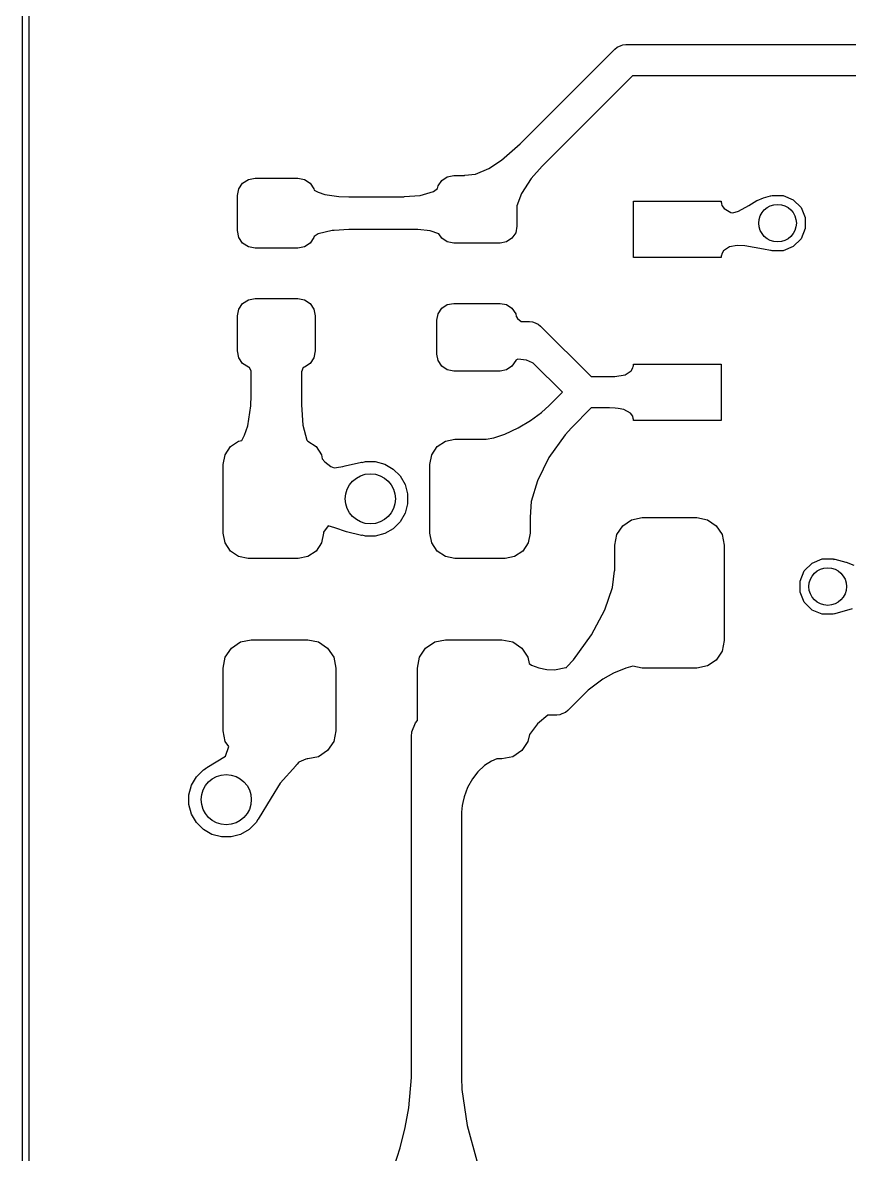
# Model space of a CAD drawing. Extents: x 89 to 178, y -115 to -57.
# Drawn here: x 88.97 to 95.57, y -75.33 to -66.3 of the extents above; entities that cross this region are included whole.
import ezdxf

# ---------------------------------------------------------------- set-up
doc = ezdxf.new("R2010")
doc.units = 0
doc.layers.add('BLACK', color=7, linetype='CONTINUOUS')

msp = doc.modelspace()

# ---------------------------------------------------------------- linework, layer by layer
at = {"layer": 'BLACK', "linetype": 'CONTINUOUS'}
for p, q in [((88.975, -106.5), (88.975, -65.5)), ((89.025, -65.524181), (89.025, -106.475818)), ((92.946238, -67.266985), (93.701612, -66.511612)), ((93.701612, -66.511612), (93.720548, -66.496071)), ((93.720548, -66.496071), (93.720554, -66.496066)), ((93.720554, -66.496066), (93.752997, -66.482628)), ((93.752997, -66.482628), (93.765613, -66.477402)), ((93.765613, -66.477402), (93.765614, -66.477402)), ((93.765614, -66.477402), (93.79, -66.475)), ((93.79, -66.475), (100.948224, -66.475)), ((93.841776, -66.725), (93.12282, -67.443955)), ((101, -66.725), (93.841776, -66.725)), ((92.79707, -67.398015), (92.944774, -67.267489)), ((92.944774, -67.267489), (92.946238, -67.266985)), ((92.696557, -67.463404), (92.79707, -67.398015)), ((93.122328, -67.445235), (93.033337, -67.543615)), ((93.12282, -67.443955), (93.122328, -67.445235)), ((90.776424, -67.550657), (90.83, -67.54)), ((90.83, -67.54), (91.17, -67.54)), ((91.17, -67.54), (91.223576, -67.550657)), ((92.319541, -67.559541), (92.363338, -67.530276)), ((92.363338, -67.530276), (92.415, -67.52)), ((92.415, -67.52), (92.499402, -67.52)), ((92.499402, -67.52), (92.500402, -67.519006)), ((92.500402, -67.519006), (92.503483, -67.518208)), ((92.503483, -67.518208), (92.588083, -67.508317)), ((92.588083, -67.508317), (92.696557, -67.463404)), ((93.033337, -67.543615), (92.954983, -67.66237)), ((90.69, -67.68), (90.700657, -67.626424)), ((90.700657, -67.626424), (90.731005, -67.581005)), ((90.731005, -67.581005), (90.776424, -67.550657)), ((91.223576, -67.550657), (91.268995, -67.581005)), ((91.268995, -67.581005), (91.299343, -67.626424)), ((91.299343, -67.626424), (91.301567, -67.637607)), ((91.301567, -67.637607), (91.332676, -67.653752)), ((92.25413, -67.646624), (92.286118, -67.624241)), ((92.286118, -67.624241), (92.290276, -67.603338)), ((92.290276, -67.603338), (92.319541, -67.559541)), ((90.69, -67.96), (90.69, -67.68)), ((91.332676, -67.653752), (91.332678, -67.653753)), ((91.332678, -67.653753), (91.386259, -67.670553)), ((91.386259, -67.670553), (91.497498, -67.686697)), ((91.497498, -67.686697), (91.578649, -67.689106)), ((91.578649, -67.689106), (91.579401, -67.689444)), ((91.579401, -67.689444), (92.018911, -67.689444)), ((92.018911, -67.689444), (92.020769, -67.688586)), ((92.020769, -67.688586), (92.147436, -67.678507)), ((92.147436, -67.678507), (92.25413, -67.646624)), ((92.954982, -67.662372), (92.92, -67.761741)), ((92.954983, -67.66237), (92.954982, -67.662372)), ((93.85, -68.175), (93.85, -67.725)), ((93.85, -67.725), (94.55, -67.725)), ((94.55, -67.725), (94.55, -67.737019)), ((94.771101, -67.758949), (94.83486, -67.720063)), ((94.83486, -67.720063), (94.836366, -67.719291)), ((94.836366, -67.719291), (94.887011, -67.697825)), ((94.887011, -67.697825), (94.888549, -67.697297)), ((94.888549, -67.697297), (94.944107, -67.682515)), ((94.944107, -67.682515), (94.947352, -67.682948)), ((94.947352, -67.682948), (94.956105, -67.679323)), ((94.956105, -67.679323), (95.043895, -67.679323)), ((95.043895, -67.679323), (95.125003, -67.712919)), ((95.125003, -67.712919), (95.187081, -67.774997)), ((92.92, -67.761741), (92.92, -67.925)), ((94.55, -67.737019), (94.551404, -67.737997)), ((94.551404, -67.737997), (94.553073, -67.74226)), ((94.553073, -67.74226), (94.556051, -67.758987)), ((94.556051, -67.758987), (94.556051, -67.758988)), ((94.556051, -67.758988), (94.572601, -67.784349)), ((94.572601, -67.784349), (94.572602, -67.784349)), ((94.572602, -67.784349), (94.572603, -67.784351)), ((94.572603, -67.784351), (94.627597, -67.81419)), ((94.627597, -67.81419), (94.643553, -67.816598)), ((94.643553, -67.816598), (94.688, -67.805087)), ((94.688, -67.805087), (94.771101, -67.758949)), ((95.187081, -67.774997), (95.220677, -67.856105)), ((95.220677, -67.856105), (95.220677, -67.943895)), ((90.700657, -68.013576), (90.69, -67.96)), ((91.333558, -67.985896), (91.300902, -68.005733)), ((91.446412, -67.958415), (91.333558, -67.985896)), ((91.462309, -67.957544), (91.446412, -67.958415)), ((91.578939, -67.951161), (91.462309, -67.957544)), ((91.580293, -67.950556), (91.578939, -67.951161)), ((92.124163, -67.950556), (91.580293, -67.950556)), ((92.128736, -67.950573), (92.124163, -67.950556)), ((92.128737, -67.950574), (92.128736, -67.950573)), ((92.22618, -67.960542), (92.128737, -67.950574)), ((92.226184, -67.960543), (92.22618, -67.960542)), ((92.295679, -67.984748), (92.226184, -67.960543)), ((92.319541, -68.020459), (92.295679, -67.984748)), ((92.909724, -67.976662), (92.880459, -68.020459)), ((92.92, -67.925), (92.909724, -67.976662)), ((95.220677, -67.943895), (95.187081, -68.025003)), ((90.731005, -68.058995), (90.700657, -68.013576)), ((90.776424, -68.089343), (90.731005, -68.058995)), ((90.83, -68.1), (90.776424, -68.089343)), ((91.223576, -68.089343), (91.17, -68.1)), ((91.268995, -68.058995), (91.223576, -68.089343)), ((91.299343, -68.013576), (91.268995, -68.058995)), ((91.300902, -68.005733), (91.299343, -68.013576)), ((92.363338, -68.049724), (92.319541, -68.020459)), ((92.415, -68.06), (92.363338, -68.049724)), ((92.785, -68.06), (92.415, -68.06)), ((92.836662, -68.049724), (92.785, -68.06)), ((92.880459, -68.020459), (92.836662, -68.049724)), ((94.615541, -68.089673), (94.567814, -68.120999)), ((94.678519, -68.0789), (94.615541, -68.089673)), ((94.737964, -68.080806), (94.678519, -68.0789)), ((94.887411, -68.106808), (94.737964, -68.080806)), ((95.125003, -68.087081), (95.043895, -68.120677)), ((95.187081, -68.025003), (95.125003, -68.087081)), ((91.17, -68.1), (90.83, -68.1)), ((94.55, -68.175), (93.85, -68.175)), ((94.552759, -68.157258), (94.55, -68.161788)), ((94.55, -68.161788), (94.55, -68.175)), ((94.554727, -68.144602), (94.552759, -68.157258)), ((94.554729, -68.144596), (94.554727, -68.144602)), ((94.567813, -68.121001), (94.554729, -68.144596)), ((94.567814, -68.120999), (94.567813, -68.121001)), ((94.944654, -68.118365), (94.887411, -68.106808)), ((94.948642, -68.117586), (94.944654, -68.118365)), ((94.956105, -68.120677), (94.948642, -68.117586)), ((95.043895, -68.120677), (94.956105, -68.120677)), ((90.700657, -68.586424), (90.731005, -68.541005)), ((90.731005, -68.541005), (90.776424, -68.510657)), ((90.776424, -68.510657), (90.83, -68.5)), ((90.83, -68.5), (91.17, -68.5)), ((91.17, -68.5), (91.223576, -68.510657)), ((91.223576, -68.510657), (91.268995, -68.541005)), ((91.268995, -68.541005), (91.299343, -68.586424)), ((92.363338, -68.550276), (92.415, -68.54)), ((92.415, -68.54), (92.785, -68.54)), ((92.785, -68.54), (92.836662, -68.550276)), ((90.69, -68.64), (90.700657, -68.586424)), ((91.299343, -68.586424), (91.31, -68.64)), ((92.28, -68.675), (92.290276, -68.623338)), ((92.290276, -68.623338), (92.319541, -68.579541)), ((92.319541, -68.579541), (92.363338, -68.550276)), ((92.836662, -68.550276), (92.880459, -68.579541)), ((92.880459, -68.579541), (92.909724, -68.623338)), ((92.909724, -68.623338), (92.913985, -68.644761)), ((90.69, -68.92), (90.69, -68.64)), ((91.31, -68.64), (91.31, -68.92)), ((92.28, -68.945), (92.28, -68.675)), ((92.913985, -68.644761), (92.915125, -68.646369)), ((92.915125, -68.646369), (92.924796, -68.66001)), ((92.924796, -68.66001), (92.924797, -68.660011)), ((92.924797, -68.660011), (92.924798, -68.660012)), ((92.924798, -68.660012), (92.924799, -68.660013)), ((92.924799, -68.660013), (92.954655, -68.685)), ((92.954655, -68.685), (93.02, -68.685)), ((93.02, -68.685), (93.044386, -68.687402)), ((93.044386, -68.687402), (93.044387, -68.687402)), ((93.044387, -68.687402), (93.053167, -68.691039)), ((93.053167, -68.691039), (93.089446, -68.706066)), ((93.089446, -68.706066), (93.089451, -68.706071)), ((93.089451, -68.706071), (93.108388, -68.721612)), ((93.108388, -68.721612), (93.511776, -69.125)), ((90.700657, -68.973576), (90.69, -68.92)), ((90.731005, -69.018995), (90.700657, -68.973576)), ((91.299343, -68.973576), (91.268995, -69.018995)), ((91.31, -68.92), (91.299343, -68.973576)), ((92.290276, -68.996662), (92.28, -68.945)), ((92.910391, -68.993303), (92.909724, -68.996662)), ((92.92758, -68.986238), (92.910391, -68.993303)), ((92.927582, -68.986238), (92.92758, -68.986238)), ((92.995631, -68.994553), (92.927582, -68.986238)), ((93.044542, -69.015481), (92.995631, -68.994553)), ((90.776424, -69.049343), (90.731005, -69.018995)), ((90.784947, -69.051038), (90.776424, -69.049343)), ((90.8, -69.080488), (90.784947, -69.051038)), ((90.8, -69.235596), (90.8, -69.080488)), ((91.213697, -69.051307), (91.2, -69.086355)), ((91.223576, -69.049343), (91.213697, -69.051307)), ((91.268995, -69.018995), (91.223576, -69.049343)), ((92.319541, -69.040459), (92.290276, -68.996662)), ((92.363338, -69.069724), (92.319541, -69.040459)), ((92.415, -69.08), (92.363338, -69.069724)), ((92.785, -69.08), (92.415, -69.08)), ((92.836662, -69.069724), (92.785, -69.08)), ((92.880459, -69.040459), (92.836662, -69.069724)), ((92.909724, -68.996662), (92.880459, -69.040459)), ((93.049144, -69.016424), (93.044542, -69.015481)), ((93.0495, -69.016276), (93.049144, -69.016424)), ((93.283223, -69.249999), (93.0495, -69.016276)), ((93.808321, -69.094663), (93.832185, -69.079)), ((93.832185, -69.079), (93.832185, -69.078999)), ((93.832185, -69.078999), (93.832186, -69.078999)), ((93.832186, -69.078999), (93.845273, -69.055399)), ((93.845273, -69.055399), (93.847241, -69.042739)), ((93.847241, -69.042739), (93.85, -69.038208)), ((93.85, -69.038208), (93.85, -69.025)), ((93.85, -69.025), (94.55, -69.025)), ((94.55, -69.025), (94.55, -69.475)), ((91.2, -69.086355), (91.2, -69.3504)), ((93.511776, -69.125), (93.662506, -69.125)), ((93.662506, -69.125), (93.70061, -69.124669)), ((93.70061, -69.124669), (93.784457, -69.110327)), ((93.784457, -69.110327), (93.808321, -69.094663)), ((90.798488, -69.275542), (90.799661, -69.23635)), ((90.799661, -69.23635), (90.8, -69.235596)), ((93.178013, -69.35521), (93.283223, -69.249999)), ((90.796035, -69.357587), (90.798488, -69.275542)), ((91.2, -69.3504), (91.212034, -69.512463)), ((93.115938, -69.409942), (93.176661, -69.355683)), ((93.176661, -69.355683), (93.178013, -69.35521)), ((90.771945, -69.516451), (90.796035, -69.357587)), ((93.027837, -69.474926), (93.115938, -69.409942)), ((93.511777, -69.375), (93.35462, -69.532156)), ((93.657939, -69.375), (93.511777, -69.375)), ((93.704232, -69.375521), (93.657939, -69.375)), ((93.704238, -69.375521), (93.704232, -69.375521)), ((93.70424, -69.375522), (93.704238, -69.375521)), ((93.727656, -69.379056), (93.70424, -69.375522)), ((93.772399, -69.385809), (93.727656, -69.379056)), ((93.772403, -69.38581), (93.772399, -69.385809)), ((93.827397, -69.415649), (93.772403, -69.38581)), ((93.843949, -69.441013), (93.827397, -69.415649)), ((93.846927, -69.457741), (93.843949, -69.441013)), ((90.746637, -69.592881), (90.771945, -69.516451)), ((91.212034, -69.512463), (91.244405, -69.630544)), ((92.822029, -69.584913), (92.929112, -69.534657)), ((92.929112, -69.534657), (93.027837, -69.474926)), ((93.354159, -69.533347), (93.304462, -69.587867)), ((93.35462, -69.532156), (93.354159, -69.533347)), ((93.848595, -69.462002), (93.846927, -69.457741)), ((93.85, -69.462979), (93.848595, -69.462002)), ((93.85, -69.475), (93.85, -69.462979)), ((94.55, -69.475), (93.85, -69.475)), ((90.723294, -69.635284), (90.746637, -69.592881)), ((92.348463, -69.640224), (92.425, -69.625)), ((92.425, -69.625), (92.673751, -69.625)), ((92.673751, -69.625), (92.734362, -69.6139)), ((92.734362, -69.6139), (92.822029, -69.584913)), ((93.304462, -69.587867), (93.175703, -69.76944)), ((90.590224, -69.748463), (90.633579, -69.683579)), ((90.633579, -69.683579), (90.698463, -69.640224)), ((90.698463, -69.640224), (90.723294, -69.635284)), ((91.244405, -69.630544), (91.244406, -69.630548)), ((91.244406, -69.630548), (91.250523, -69.640022)), ((91.250523, -69.640022), (91.251537, -69.640224)), ((91.251537, -69.640224), (91.316421, -69.683579)), ((91.316421, -69.683579), (91.359776, -69.748463)), ((92.240224, -69.748463), (92.283579, -69.683579)), ((92.283579, -69.683579), (92.348463, -69.640224)), ((90.575, -69.825), (90.590224, -69.748463)), ((91.359776, -69.748463), (91.366273, -69.781126)), ((91.366273, -69.781126), (91.386492, -69.804784)), ((91.386492, -69.804784), (91.435761, -69.841289)), ((91.68567, -69.809311), (91.710842, -69.802567)), ((91.710842, -69.802567), (91.789158, -69.802567)), ((91.789158, -69.802567), (91.864805, -69.822836)), ((92.225, -69.825), (92.240224, -69.748463)), ((93.1757, -69.769445), (93.083308, -69.954978)), ((93.175703, -69.76944), (93.1757, -69.769445)), ((90.575, -70.375), (90.575, -69.825)), ((91.435761, -69.841289), (91.461253, -69.853655)), ((91.461253, -69.853655), (91.480333, -69.850011)), ((91.480333, -69.850011), (91.529484, -69.840624)), ((91.529484, -69.840624), (91.548393, -69.836554)), ((91.548393, -69.836554), (91.679892, -69.808256)), ((91.679892, -69.808256), (91.68567, -69.809311)), ((91.864805, -69.822836), (91.932628, -69.861994)), ((91.932628, -69.861994), (91.988006, -69.917372)), ((92.225, -70.375), (92.225, -69.825)), ((91.988006, -69.917372), (92.027164, -69.985195)), ((92.027164, -69.985195), (92.047433, -70.060842)), ((93.083307, -69.954981), (93.034499, -70.121107)), ((93.083308, -69.954978), (93.083307, -69.954981)), ((92.047433, -70.060842), (92.047433, -70.139158)), ((92.047433, -70.139158), (92.027164, -70.214805)), ((93.034499, -70.121109), (93.026079, -70.246867)), ((93.034499, -70.121107), (93.034499, -70.121109)), ((92.027164, -70.214805), (91.988006, -70.282628)), ((93.026079, -70.246867), (93.025, -70.249047)), ((93.025, -70.249047), (93.025, -70.375)), ((93.835038, -70.266651), (93.91875, -70.25)), ((93.91875, -70.25), (94.35625, -70.25)), ((94.35625, -70.25), (94.439962, -70.266651)), ((91.412604, -70.314854), (91.375, -70.36586)), ((91.467624, -70.331608), (91.412604, -70.314854)), ((91.467632, -70.33161), (91.467624, -70.331608)), ((91.467643, -70.331614), (91.467632, -70.33161)), ((91.559695, -70.362057), (91.467643, -70.331614)), ((91.932628, -70.338006), (91.864805, -70.377164)), ((91.988006, -70.282628), (91.932628, -70.338006)), ((93.716651, -70.385038), (93.76407, -70.31407)), ((93.76407, -70.31407), (93.835038, -70.266651)), ((94.439962, -70.266651), (94.51093, -70.31407)), ((94.51093, -70.31407), (94.558349, -70.385038)), ((90.590224, -70.451537), (90.575, -70.375)), ((91.375, -70.375), (91.359776, -70.451537)), ((91.375, -70.36586), (91.375, -70.375)), ((91.560597, -70.362316), (91.559695, -70.362057)), ((91.679646, -70.391351), (91.560597, -70.362316)), ((91.680098, -70.391452), (91.679646, -70.391351)), ((91.684966, -70.390499), (91.680098, -70.391452)), ((91.710842, -70.397433), (91.684966, -70.390499)), ((91.789158, -70.397433), (91.710842, -70.397433)), ((91.864805, -70.377164), (91.789158, -70.397433)), ((92.240224, -70.451537), (92.225, -70.375)), ((93.025, -70.375), (93.009776, -70.451537)), ((93.7, -70.46875), (93.716651, -70.385038)), ((94.558349, -70.385038), (94.575, -70.46875)), ((90.633579, -70.516421), (90.590224, -70.451537)), ((90.698463, -70.559776), (90.633579, -70.516421)), ((91.316421, -70.516421), (91.251537, -70.559776)), ((91.359776, -70.451537), (91.316421, -70.516421)), ((92.283579, -70.516421), (92.240224, -70.451537)), ((92.348463, -70.559776), (92.283579, -70.516421)), ((92.966421, -70.516421), (92.901537, -70.559776)), ((93.009776, -70.451537), (92.966421, -70.516421)), ((93.7, -70.671929), (93.7, -70.46875)), ((94.575, -70.46875), (94.575, -71.23125)), ((90.775, -70.575), (90.698463, -70.559776)), ((91.175, -70.575), (90.775, -70.575)), ((91.251537, -70.559776), (91.175, -70.575)), ((92.425, -70.575), (92.348463, -70.559776)), ((92.825, -70.575), (92.425, -70.575)), ((92.901537, -70.559776), (92.825, -70.575)), ((95.212919, -70.674997), (95.274997, -70.612919)), ((95.274997, -70.612919), (95.356105, -70.579323)), ((95.356105, -70.579323), (95.443895, -70.579323)), ((95.443895, -70.579323), (95.452325, -70.582815)), ((95.452325, -70.582815), (95.455238, -70.582249)), ((95.455238, -70.582249), (95.455791, -70.582375)), ((95.455791, -70.582375), (95.545672, -70.60544)), ((95.545672, -70.60544), (95.546805, -70.605795)), ((95.546805, -70.605795), (95.609603, -70.629131)), ((93.681758, -70.807937), (93.69809, -70.675302)), ((93.69809, -70.675302), (93.7, -70.671929)), ((95.179323, -70.756105), (95.212919, -70.674997)), ((95.179323, -70.843895), (95.179323, -70.756105)), ((93.621954, -70.984398), (93.681758, -70.807937)), ((95.212919, -70.925003), (95.179323, -70.843895)), ((95.274997, -70.987081), (95.212919, -70.925003)), ((95.59573, -70.976532), (95.456093, -71.01713)), ((93.515658, -71.18444), (93.621954, -70.984398)), ((95.356105, -71.020677), (95.274997, -70.987081)), ((95.443895, -71.020677), (95.356105, -71.020677)), ((95.453222, -71.016813), (95.443895, -71.020677)), ((95.456093, -71.01713), (95.453222, -71.016813)), ((90.640901, -71.290901), (90.713896, -71.242127)), ((90.713896, -71.242127), (90.8, -71.225)), ((90.8, -71.225), (91.25, -71.225)), ((91.25, -71.225), (91.336104, -71.242127)), ((91.336104, -71.242127), (91.409099, -71.290901)), ((92.190901, -71.290901), (92.263896, -71.242127)), ((92.263896, -71.242127), (92.35, -71.225)), ((92.35, -71.225), (92.8, -71.225)), ((92.8, -71.225), (92.886104, -71.242127)), ((92.886104, -71.242127), (92.959099, -71.290901)), ((93.371012, -71.38338), (93.515658, -71.18444)), ((94.575, -71.23125), (94.558349, -71.314962)), ((90.592127, -71.363896), (90.640901, -71.290901)), ((91.409099, -71.290901), (91.457873, -71.363896)), ((92.142127, -71.363896), (92.190901, -71.290901)), ((92.959099, -71.290901), (93.007873, -71.363896)), ((94.558349, -71.314962), (94.51093, -71.38593)), ((90.575, -71.45), (90.592127, -71.363896)), ((91.457873, -71.363896), (91.475, -71.45)), ((92.125, -71.45), (92.142127, -71.363896)), ((93.007873, -71.363896), (93.017753, -71.413568)), ((93.017753, -71.413568), (93.037408, -71.426292)), ((93.037408, -71.426292), (93.093452, -71.448848)), ((93.318269, -71.441054), (93.371012, -71.38338)), ((94.439962, -71.433349), (94.35625, -71.45)), ((94.51093, -71.38593), (94.439962, -71.433349)), ((90.575, -71.95), (90.575, -71.45)), ((91.475, -71.45), (91.475, -71.95)), ((92.125, -71.869578), (92.125, -71.45)), ((93.093452, -71.448848), (93.093455, -71.448848)), ((93.093455, -71.448848), (93.093456, -71.448849)), ((93.093456, -71.448849), (93.093458, -71.44885)), ((93.093458, -71.44885), (93.158374, -71.462277)), ((93.158374, -71.462277), (93.158376, -71.462277)), ((93.158376, -71.462277), (93.158381, -71.462278)), ((93.158381, -71.462278), (93.220846, -71.464342)), ((93.220846, -71.464342), (93.310823, -71.445011)), ((93.310823, -71.445011), (93.314101, -71.445611)), ((93.314101, -71.445611), (93.318269, -71.441054)), ((93.691616, -71.49072), (93.60454, -71.538501)), ((93.691645, -71.490706), (93.691616, -71.49072)), ((93.787653, -71.451236), (93.691645, -71.490706)), ((93.845336, -71.435397), (93.787653, -71.451236)), ((93.91875, -71.45), (93.845336, -71.435397)), ((94.35625, -71.45), (93.91875, -71.45)), ((93.604527, -71.53851), (93.488209, -71.627949)), ((93.60454, -71.538501), (93.604527, -71.53851)), ((93.485634, -71.628641), (93.325888, -71.788388)), ((93.488209, -71.627949), (93.485634, -71.628641)), ((93.325888, -71.788388), (93.306951, -71.803928)), ((92.111206, -71.886386), (92.125, -71.869578)), ((93.165857, -71.825), (93.083004, -71.896107)), ((93.2375, -71.825), (93.165857, -71.825)), ((93.261886, -71.822598), (93.2375, -71.825)), ((93.261887, -71.822598), (93.261886, -71.822598)), ((93.276833, -71.816407), (93.261887, -71.822598)), ((93.306946, -71.803934), (93.276833, -71.816407)), ((93.306951, -71.803928), (93.306946, -71.803934)), ((90.592127, -72.036104), (90.575, -71.95)), ((91.475, -71.95), (91.457873, -72.036104)), ((92.0775, -71.9975), (92.081343, -71.958482)), ((92.081343, -71.958482), (92.111206, -71.886386)), ((93.083004, -71.896108), (93.018908, -71.980621)), ((93.083004, -71.896107), (93.083004, -71.896108)), ((90.619423, -72.076956), (90.592127, -72.036104)), ((91.457873, -72.036104), (91.409099, -72.109099)), ((92.0775, -74.717293), (92.0775, -71.9975)), ((93.007873, -72.036104), (92.959099, -72.109099)), ((93.018908, -71.980621), (93.007873, -72.036104)), ((90.443729, -72.244256), (90.593991, -72.153197)), ((90.593991, -72.153197), (90.619423, -72.076956)), ((91.409099, -72.109099), (91.336104, -72.157873)), ((92.959099, -72.109099), (92.886104, -72.157873)), ((90.440598, -72.248583), (90.443348, -72.244499)), ((90.443348, -72.244499), (90.443729, -72.244256)), ((91.154313, -72.229477), (91.031286, -72.368485)), ((91.154891, -72.227951), (91.154313, -72.229477)), ((91.166422, -72.216421), (91.154891, -72.227951)), ((91.17567, -72.205151), (91.166422, -72.216421)), ((91.180011, -72.201896), (91.17567, -72.205151)), ((91.180013, -72.201895), (91.180011, -72.201896)), ((91.23468, -72.177134), (91.180013, -72.201895)), ((91.234684, -72.177132), (91.23468, -72.177134)), ((91.246423, -72.175), (91.234684, -72.177132)), ((91.25, -72.175), (91.246423, -72.175)), ((91.336104, -72.157873), (91.25, -72.175)), ((92.662083, -72.228376), (92.608859, -72.277353)), ((92.66209, -72.228371), (92.662083, -72.228376)), ((92.715756, -72.193798), (92.66209, -72.228371)), ((92.760036, -72.175), (92.715756, -72.193798)), ((92.8, -72.175), (92.760036, -72.175)), ((92.886104, -72.157873), (92.8, -72.175)), ((90.322836, -72.385195), (90.361994, -72.317372)), ((90.361994, -72.317372), (90.417372, -72.261994)), ((90.417372, -72.261994), (90.440598, -72.248583)), ((92.565461, -72.333035), (92.525999, -72.404174)), ((92.565463, -72.333031), (92.565461, -72.333035)), ((92.608859, -72.277354), (92.565463, -72.333031)), ((92.608859, -72.277353), (92.608859, -72.277354)), ((90.302567, -72.460842), (90.322836, -72.385195)), ((91.031274, -72.3685), (90.958945, -72.485969)), ((91.031286, -72.368485), (91.031274, -72.3685)), ((92.525993, -72.404186), (92.498769, -72.476655)), ((92.525995, -72.404182), (92.525993, -72.404186)), ((92.525999, -72.404174), (92.525995, -72.404182)), ((90.302567, -72.539158), (90.302567, -72.460842)), ((90.958945, -72.485969), (90.855757, -72.656247)), ((92.498769, -72.476655), (92.488029, -72.52395)), ((90.322836, -72.614805), (90.302567, -72.539158)), ((92.47838, -72.599834), (92.4775, -72.601547)), ((92.4775, -72.601547), (92.4775, -74.717293)), ((92.482658, -72.547601), (92.47838, -72.599834)), ((92.488029, -72.52395), (92.482658, -72.547601)), ((90.361994, -72.682628), (90.322836, -72.614805)), ((90.417372, -72.738006), (90.361994, -72.682628)), ((90.838006, -72.682628), (90.782628, -72.738006)), ((90.851383, -72.659457), (90.838006, -72.682628)), ((90.855757, -72.656247), (90.851383, -72.659457)), ((90.485195, -72.777164), (90.417372, -72.738006)), ((90.560842, -72.797433), (90.485195, -72.777164)), ((90.714805, -72.777164), (90.639158, -72.797433)), ((90.782628, -72.738006), (90.714805, -72.777164)), ((90.639158, -72.797433), (90.560842, -72.797433)), ((92.057306, -74.960139), (92.0775, -74.717293)), ((92.4775, -74.717293), (92.481213, -74.813104)), ((92.481213, -74.813104), (92.522783, -75.100444)), ((92.029054, -75.115366), (92.057306, -74.960139)), ((91.988395, -75.277971), (92.029054, -75.115366)), ((92.522783, -75.100444), (92.59929, -75.382925)), ((91.940218, -75.427211), (91.988395, -75.277971))]:
    msp.add_line(p, q, dxfattribs=at)
at = {"layer": 'BLACK'}
for centre, radius in [((95, -67.9), 0.15), ((91.75, -70.1), 0.2), ((95.4, -70.8), 0.15), ((90.6, -72.5), 0.2)]:
    msp.add_circle(centre, radius, dxfattribs=at)
at = {"layer": 'WHITE'}
for centre, radius in [((95, -67.9), 0.15), ((91.75, -70.1), 0.2), ((95.4, -70.8), 0.15), ((90.6, -72.5), 0.2)]:
    msp.add_circle(centre, radius, dxfattribs=at)

doc.saveas('drawing.dxf')
